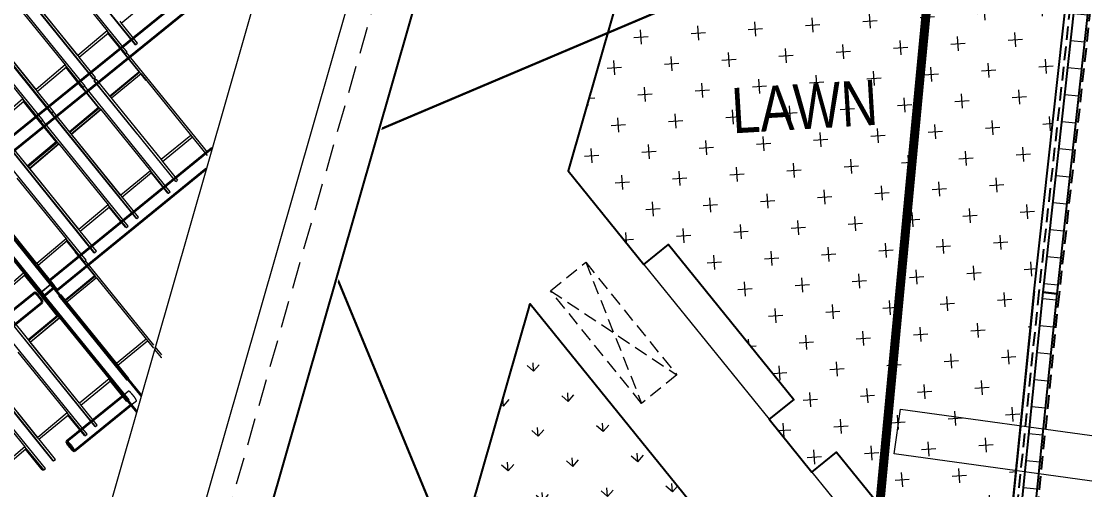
# Model space of a CAD drawing. Header units: millimetres. Extents: x 834681283 to 835686922, y 817551134 to 819407044.
# Drawn here: x 835616546 to 835640055, y 818163208 to 818173558 of the extents above; entities that cross this region are included whole.
import ezdxf
from ezdxf.xclip import XClip

# ---------------------------------------------------------------- set-up
doc = ezdxf.new("R2010")
doc.units = ezdxf.units.MM
doc.header["$LTSCALE"] = 1200
doc.header["$MEASUREMENT"] = 0
doc.header["$XCLIPFRAME"] = 0
for name, pattern in [('12027_SITE$0$HIDDENX2', [0.75, 0.5, -0.25]), ('P01-MAGP-EVA-GREENERY$0$DOT', [0.25, 0, -0.25]), ('P01-MAGP-EVA-GREENERY$0$HIDDEN', [0.375, 0.25, -0.125]), ('P01-MAGP-EVA-GREENERY$0$HIDDEN2', [0.1875, 0.125, -0.0625]), ('P01-MAGP-P-RF$0$P01-MBDR-P-B1$0$FDA(cad v 2007)$0$HIDDENX2', [0.75, 0.5, -0.25]), ('P01-MAGP-P-RF$0$P01_MS_01_N1-FloorPlan-PART2OFUPPERROOFSETTINGOUT$0$BH DASHED2', [3, 2, -1]), ('P01-MAGP-P-RF$0$PHANTOM', [2.5, 1.25, -0.25, 0.25, -0.25, 0.25, -0.25]), ('SITE BOUNDARY$0$CENTER', [2, 1.25, -0.25, 0.25, -0.25])]:
    doc.linetypes.add(name, pattern=pattern)
doc.layers.get('Defpoints').update_dxf_attribs({"color": 15})
for name, color, linetype, lineweight in [('12027_SITE$0$00_Base_Plan', 8, 'Continuous', 18), ('P01-MAGP-EVA-GREENERY$0$A-WALL', 7, 'Continuous', 5), ('P01-MAGP-EVA-GREENERY$0$AC-DUCT', 8, 'P01-MAGP-EVA-GREENERY$0$HIDDEN2', 13), ('P01-MAGP-EVA-GREENERY$0$AR-FURN_AR_', 9, 'Continuous', 13), ('P01-MAGP-EVA-GREENERY$0$AR-HATCH_AR_', 8, 'Continuous', 13), ('P01-MAGP-EVA-GREENERY$0$DR-FLD', 8, 'Continuous', 25), ('P01-MAGP-P-RF$0$AR-PLANT_AR_BS_MI_', 4, 'Continuous', 25), ('P01-MAGP-P-RF$0$AR-ROOF_AR_BS_MI_', 3, 'Continuous', 18), ('P01-MAGP-P-RF$0$MMH053__', 253, 'P01-MAGP-P-RF$0$PHANTOM', 40), ('P01-MAGP-P-RF$0$P01_MS_01_N1-FloorPlan-PART2OFUPPERROOFSETTINGOUT$0$S-BEAM', 253, 'Continuous', 35), ('P01-MAGP-P-RF$0$P01_MS_01_N1-FloorPlan-PART2OFUPPERROOFSETTINGOUT$0$S-BEAM-HIDN', 253, 'P01-MAGP-P-RF$0$P01_MS_01_N1-FloorPlan-PART2OFUPPERROOFSETTINGOUT$0$BH DASHED2', 18), ('P01-MAGP-P-RF$0$ROOF MESH HALF TONE$0$A-GLAZ', 253, 'Continuous', 9)]:
    doc.layers.add(name, color=color, linetype=linetype, lineweight=lineweight)
for name, color, linetype in [('P01-MAAN-P-EVA$0$AW-TXT-FS', 4, 'Continuous'), ('P01-MAGP-EVA-GREENERY$0$AR-LANDS_AR_MI_', 9, 'Continuous'), ('P01-MAGP-EVA-GREENERY$0$SURFACE CHANNEL', 8, 'Continuous'), ('SITE BOUNDARY$0$XIQU-RLP0830A', 6, 'Continuous')]:
    doc.layers.add(name, color=color, linetype=linetype)
doc.styles.add('P01-MAAN-P-EVA$0$ARIAL', font='arial.ttf', dxfattribs={"width": 0.8})

# ---------------------------------------------------------------- blocks, each defined once
blk = doc.blocks.new('P01-MAAN-P-EVA')
at = {"layer": 'P01-MAAN-P-EVA$0$AW-TXT-FS', "style": 'P01-MAAN-P-EVA$0$ARIAL', "width": 0.8}
blk.add_text('LAWN', height=999.9999999999999, rotation=3.41720713325583, dxfattribs=at).set_placement((835632280.1279808, 818171080.6692182))
blk = doc.blocks.new('12027_SITE')
at = {"layer": '12027_SITE$0$00_Base_Plan', "linetype": '12027_SITE$0$HIDDENX2'}
blk.add_lwpolyline([(835353.4131998521, 818140.0070079088), (835329.864131505, 818143.256221638), (835330.0008129226, 818144.2468366944), (835353.5498812697, 818140.9976229653)], close=True, dxfattribs=at)
at = {"layer": '12027_SITE$0$00_Base_Plan', "linetype": 'Continuous', "extrusion": (0, 0, -1)}
blk.add_arc((-835562.5124095755, 818120.9432826231), 228.0888608780303, 354.6985188886439, 7.498671088506134, dxfattribs=at)
at = {"layer": 'Defpoints'}
blk.add_lwpolyline([(835304.582671299, 818174.6602844), (835238.7346727839, 818170.0569365557, 0.4142135623665788), (835224.8822184259, 818154.1220908312), (835228.0692674862, 818108.5333565245, 0.4142135623822082), (835244.0041132107, 818094.6809021666), (835289.0681377341, 818097.831269449, 0.3152987003272162), (835307.727612541, 818112.9408523319), (835319.9754285933, 818155.6511053132, 0.5205671529366895), (835304.582671299, 818174.6602844)], format="xyb", close=True, dxfattribs=at)
blk = doc.blocks.new('SITE BOUNDARY')
at = {"layer": 'SITE BOUNDARY$0$XIQU-RLP0830A', "color": 212, "linetype": 'SITE BOUNDARY$0$CENTER', "ltscale": 0.8, "true_color": 0xb300b3, "const_width": 0.2}
blk.add_lwpolyline([(835286.8595096358, 818095.5898073158), (835320.0389396354, 818097.1393873137), (835327.5924196368, 818097.4920173134), (835329.543847488, 818097.582709993), (835329.3764846266, 818099.8408723108, -0.05534238246259673), (835330.4255170673, 818151.4921325732, 0.06463781945915717), (835330.9138293717, 818205.0722543845), (835330.9138114426, 818205.0724030975), (835330.9140182555, 818205.0706876367), (835309.220507328, 818203.6202764428)], format="xyb", dxfattribs=at)
blk = doc.blocks.new('P01-MAGP-P-RF$0$P01_MS_01_N1-FloorPlan-PART2OFUPPERROOFSETTINGOUT$0$Circular Hollow Sections - CHS273x10_PSB97-8454491-PART 2 OF  UPPER ROOF SETTING OUT')
at = {"layer": 'P01-MAGP-P-RF$0$P01_MS_01_N1-FloorPlan-PART2OFUPPERROOFSETTINGOUT$0$S-BEAM'}
for p, q in [((91452.62075251064, 60017.88073272109), (84638.43313236408, 55246.53489403892)), ((84597.91852078923, 54884.89478618908), (91609.20712624703, 59794.25222926033)), ((84495.79542812488, 55146.65889201211), (84441.33214705288, 55108.52328964983))]:
    blk.add_line(p, q, dxfattribs=at)
for centre, major_axis, ratio, start_param, end_param in [((91530.9139393787, 59906.06648099063), (-78.29318686819225, 111.814251730371), 0.1397268224657174, 3.14159265359016, 6.283185307179547), ((84519.62533392094, 54996.70903791938), (-78.29318686819157, 111.8142517303714), 0.1397268224657479, 1.13242748511766e-14, 3.141592653590423), ((84519.62533392094, 54996.70903791938), (-78.293186868207, 111.8142517303708), 0.1397268224657088, 3.141592653589742, 6.283185307178909), ((84519.62533392094, 54996.70903791938), (-72.55742226246944, 103.6227314570871), 0.1397268224656563, 0, 3.141592653589893), ((84519.62533392094, 54996.70903791938), (-72.5574222624564, 103.6227314570861), 0.1397268224657267, 3.141592653590465, 6.28318530717959)]:
    blk.add_ellipse(centre, major_axis=major_axis, ratio=ratio, start_param=start_param, end_param=end_param, dxfattribs=at)
at = {"layer": 'P01-MAGP-P-RF$0$P01_MS_01_N1-FloorPlan-PART2OFUPPERROOFSETTINGOUT$0$S-BEAM-HIDN'}
blk.add_line((84638.39289339536, 55246.50671840791), (84495.8356670936, 55146.68706764311), dxfattribs=at)
blk = doc.blocks.new('P01-MAGP-P-RF$0$P01_MS_01_N1-FloorPlan-PART2OFUPPERROOFSETTINGOUT$0$Circular Hollow Sections - CHS273x10_PSB97-8463234-PART 2 OF  UPPER ROOF SETTING OUT')
at = {"layer": 'P01-MAGP-P-RF$0$P01_MS_01_N1-FloorPlan-PART2OFUPPERROOFSETTINGOUT$0$S-BEAM'}
for p, q in [((87489.49774883028, 49918.22425889458), (84028.6048722366, 47494.88101988322)), ((84185.19123753438, 47271.25251051372), (87646.08411412805, 49694.59574952505))]:
    blk.add_line(p, q, dxfattribs=at)
for centre, major_axis, ratio, start_param, end_param in [((87567.7909314791, 49806.41000420975), (-78.29318264890807, 111.814254684759), 0.2138263399153426, 3.141592653589501, 6.28318530717956), ((84106.89805488543, 47383.0667651984), (-78.2931826488932, 111.8142546847519), 0.213826339915365, 0, 0.7262391254613265), ((84106.89805488543, 47383.0667651984), (-78.29318264890824, 111.8142546847516), 0.2138263399153519, 3.141592653589759, 6.283185307179144), ((84106.89805488543, 47383.0667651984), (-72.5574183522684, 103.6227341950369), 0.2138263399154172, 3.141592653589991, 6.283185307179636), ((84106.89805488543, 47383.0667651984), (-72.55741835226532, 103.6227341950367), 0.2138263399154358, 1.387778780781446e-13, 0.7054159759130172), ((84106.89805488543, 47383.0667651984), (-72.55741835226962, 103.6227341950288), 0.2138263399153943, 2.43617667767671, 3.141592653589781), ((84106.89805488543, 47383.0667651984), (-78.29318264889748, 111.8142546847562), 0.2138263399154197, 2.415353528128363, 3.141592653590151)]:
    blk.add_ellipse(centre, major_axis=major_axis, ratio=ratio, start_param=start_param, end_param=end_param, dxfattribs=at)
at = {"layer": 'P01-MAGP-P-RF$0$P01_MS_01_N1-FloorPlan-PART2OFUPPERROOFSETTINGOUT$0$S-BEAM-HIDN'}
for major_axis, ratio, start_param, end_param in [((-78.29318264889206, 111.8142546847484), 0.2138263399153545, 0.726603802242167, 2.414988851347813), ((-72.55741835227552, 103.6227341950326), 0.2138263399153915, 0.7058097622700885, 2.43578289131966)]:
    blk.add_ellipse((84106.89805488543, 47383.0667651984), major_axis=major_axis, ratio=ratio, start_param=start_param, end_param=end_param, dxfattribs=at)
blk = doc.blocks.new('P01-MAGP-P-RF$0$ROOF MESH HALF TONE')
at = {"layer": 'P01-MAGP-P-RF$0$ROOF MESH HALF TONE$0$A-GLAZ', "lineweight": 5}
for p, q in [((88372.79833716596, 57689.96666158476), (90087.60116836244, 55236.49109840947)), ((90108.93694039113, 55231.08356768117), (88394.13410919464, 57684.55913085645)), ((89907.66140913604, 55081.90564283203), (88179.91415132117, 57544.08369780761)), ((87391.5318055883, 57001.91142558854), (89105.38292393705, 54549.01194790406)), ((89131.27184867387, 54543.02264406748), (87417.42073032516, 56995.92212175195)), ((88813.0581692608, 55085.04713917826), (87457.5576754963, 57025.06772647379)), ((88503.71914732005, 56998.93995550887), (89500.83354182009, 55577.97217834495)), ((88928.1648787834, 54392.1724158658), (87199.4932833825, 56854.8787033136)), ((88816.23672703505, 55083.15945575685), (87824.10167657738, 56503.12383948045)), ((86410.52958659382, 56314.01076381566), (88123.45711741154, 53861.64847118895)), ((88153.83450890513, 53855.21841942228), (86440.90697808743, 56307.58071204898)), ((87835.6440938998, 54397.07294342532), (86480.71324920436, 56336.89891555023)), ((87524.28996203768, 56309.29601615057), (88518.48733928955, 54892.93900627299)), ((89818.2190969739, 55729.59922084781), (90507.28984601397, 56221.98999843845)), ((87948.28294591157, 53702.47389484157), (86218.76960367609, 56165.64061997749)), ((87839.16570559778, 54395.20659793098), (86850.604045327, 55810.50951995663)), ((89789.71868704789, 55770.30195665844), (89818.2190969739, 55729.59922084781)), ((90149.34999493677, 55260.0792713852), (89820.20000823434, 55731.01472489762)), ((86544.52606422531, 55619.71684526515), (87535.40961878523, 54208.50402575509)), ((89500.83354182009, 55577.97217834495), (88816.23672703505, 55083.15945575685)), ((88840.59671683334, 55041.63846161952), (89525.32491416323, 55536.54614485211)), ((89525.32491416323, 55536.54614485211), (89497.83538449445, 55575.80517090786)), ((89867.52447663569, 55052.76002001446), (89499.68805999252, 55576.9563391133)), ((89840.34277520287, 55060.58779162497), (89512.73903604237, 55527.44932686427)), ((90108.93694039113, 55231.08356768117), (90149.34999493677, 55260.0792713852)), ((88812.17801034765, 55082.22448662008), (88840.59671683334, 55041.63846161952)), ((88813.0857783586, 55085.00665922978), (88814.07137636504, 55083.59605079982)), ((88816.23672703505, 55083.15945575685), (88814.07137636504, 55083.59605079982)), ((89171.40879384505, 54572.16824878931), (88842.45137447499, 55042.97897062764)), ((89791.91688098783, 55113.86303177689), (89799.29626931832, 55119.0823460601)), ((89803.99872800233, 55111.19552861972), (89791.91688098783, 55113.86303177689)), ((89791.91688098783, 55113.86303177689), (90139.10730646728, 54618.89592032266)), ((89803.99872800233, 55111.19552861972), (90150.45953990953, 54617.26858041843)), ((89842.89012275355, 55056.95761758804), (89867.52447663569, 55052.76002001446)), ((89867.52447663569, 55052.76002001446), (89907.66140913604, 55081.90564283203)), ((91526.73023128002, 52742.12189493925), (89892.98469309088, 55071.24807626165)), ((89907.66140913604, 55081.90564283203), (89907.64604231754, 55081.90826127781)), ((90087.60116836244, 55236.49109840947), (90108.93694039113, 55231.08356768117)), ((88518.48733928955, 54892.93900627299), (87839.16570559778, 54395.20659793098)), ((87863.13778590171, 54353.90757743217), (88542.58049725521, 54851.72869820907)), ((88542.58049725521, 54851.72869820907), (88515.33956648143, 54890.63266349957)), ((88880.17990094106, 54374.50579063249), (88517.02372764953, 54891.8666321422)), ((88855.66724628436, 54372.57657643079), (88527.22744103333, 54840.47966200922)), ((89105.38292393705, 54549.01194790406), (89131.27184867387, 54543.02264406748)), ((89131.27184867387, 54543.02264406748), (89171.40879384505, 54572.16824878931)), ((90134.8943122118, 54619.44937081978), (89453.95005585931, 54135.94221162038)), ((89460.13393614102, 54127.10015842658), (90150.62120140251, 54617.38336880013)), ((90179.2209455606, 54576.55067797366), (89488.705267303, 54086.24729283997)), ((90150.354441575, 54617.41841237014), (90134.8943122118, 54619.44937081978)), ((90179.2209455606, 54576.55067797366), (90150.62120140251, 54617.38336880013)), ((90172.27134124466, 54571.61608397567), (90275.80134107076, 54424.02000642825)), ((90172.27179808413, 54571.61640835635), (90275.88420608433, 54423.90284676304)), ((90179.08731751151, 54576.45579484857), (91512.13485341088, 52676.01546051596)), ((87834.81187838792, 54394.3610454832), (87863.13778590171, 54353.90757743217)), ((87835.67155017718, 54397.03257311487), (87836.61331481444, 54395.68426850573)), ((87839.16570559778, 54395.20659793098), (87836.61331481444, 54395.68426850573)), ((88193.64078002208, 53884.53662292351), (87864.89498409463, 54355.19505959839)), ((88871.26950028005, 54370.68745193902), (88853.84671326014, 54375.15837797919)), ((89187.22033086492, 53900.05943399579), (88856.08311744244, 54371.97122335983)), ((88878.99042909972, 54376.20034024517), (88871.26950028005, 54370.68745193902)), ((89205.62884777517, 53894.18372003828), (88871.26950028005, 54370.68745193902)), ((88911.82047792061, 54399.64161220378), (88880.24651809821, 54377.09721140056)), ((90640.56755274523, 51935.96162587288), (88911.82047792061, 54399.64161220378)), ((88920.84471629668, 54386.78094808308), (88928.1648787834, 54392.1724158658)), ((89127.87235538052, 54500.48832848441), (89168.62129483034, 54529.30930831374)), ((89141.80847326787, 54495.17340579016), (89127.87235538052, 54500.48832848441)), ((89127.87235538049, 54500.48832848441), (89992.47311618313, 53264.23446033626)), ((89182.55741271774, 54523.9943856195), (89141.80847326787, 54495.17340579016)), ((90778.73456544393, 52154.60616936222), (89141.80847326788, 54495.17340579016)), ((89168.62129483034, 54529.30930831374), (89182.55741271774, 54523.9943856195)), ((89182.55741271774, 54523.99438561948), (90487.74013426065, 52657.77212293064)), ((87535.40961878523, 54208.50402575509), (86862.33963281353, 53707.47686743684)), ((86885.91559011486, 53666.39954692024), (87559.09715864171, 54167.50976627479)), ((87559.09715864171, 54167.50976627479), (87532.11159306424, 54206.04900549048)), ((87900.32760481138, 53685.11752290243), (87533.71653018819, 54207.24370604652)), ((87868.83054666899, 53687.1257194932), (87540.99188724255, 54154.03236738793)), ((88123.45711741154, 53861.64847118895), (88153.83450890513, 53855.21841942228)), ((88127.83745687963, 53854.68052047839), (88134.36313697825, 53859.33996914401)), ((88127.83745687963, 53854.68052047839), (89840.82811632116, 51403.09013066186)), ((88147.14763561013, 53847.51413134309), (88127.83745687963, 53854.68052047839)), ((88187.69864106053, 53876.46825189148), (88147.14763561013, 53847.51413134309)), ((89860.13829505163, 51395.92374152657), (88147.14763561013, 53847.51413134309)), ((88153.83450890513, 53855.21841942228), (88193.64078002208, 53884.53662292351)), ((88184.36556629323, 53877.70522184049), (88187.69864106053, 53876.46825189148)), ((89541.41537925966, 51939.06192243443), (88187.69864106053, 53876.46825189148)), ((89187.44576828921, 53900.14104652372), (88510.71088514182, 53414.18101814732)), ((88522.12614978105, 53403.36375673481), (89208.57315827395, 53896.29801508817)), ((89234.17155263985, 53853.50538610532), (88548.02085197356, 53360.78390496119)), ((88549.5945663211, 53360.28465001189), (89235.74593270269, 53853.00660920294)), ((89234.39027401838, 53859.42745119317), (89208.57315827395, 53896.29801508817)), ((89234.17155263985, 53853.50538610532), (89235.74593270269, 53853.00660920294)), ((89234.21354807219, 53853.52990368939), (89237.07899628032, 53855.58756811192)), ((89235.74593270269, 53853.00660920294), (90236.09690842527, 52427.38182343471)), ((88203.47932252083, 53210.42266371945), (87869.01033774482, 53686.82106992009)), ((87892.32914212935, 53680.89433193349), (87869.01033774482, 53686.82106992009)), ((87899.59653966442, 53686.15870327379), (87892.32914212935, 53680.89433193349)), ((88227.727460444, 53203.17223643191), (87892.32914212935, 53680.89433193349)), ((87932.57120382301, 53710.04495362893), (87900.22369050434, 53686.61299999994)), ((89663.13331449442, 51245.13170641947), (87932.57120382301, 53710.04495362893)), ((87941.46845939547, 53697.37221395138), (87948.28294591157, 53702.47389484157)), ((88517.7076066754, 53404.16748119234), (88522.12614978105, 53403.36375673481)), ((88522.12614978105, 53403.36375673481), (88550.63198778742, 53362.65330975855)), ((87147.02229309815, 53166.22093147798), (88858.18914559887, 50715.89772370402)), ((88883.26509799642, 50707.46153470098), (87172.09824549573, 53157.78474247495)), ((88564.58634201858, 51250.57256195872), (87212.34033812438, 53186.9353199909)), ((88203.70434142786, 53210.48875846872), (87536.00033638984, 52723.46701237442)), ((87549.86814284307, 52708.74322900746), (88230.4620482678, 53205.16683842136)), ((88256.16181725617, 53162.67030527633), (87575.82752383065, 52666.43605624999)), ((87577.90093515911, 52665.81989833881), (88258.23600502606, 53162.05471369972)), ((88258.8500845597, 53164.62468398252), (88230.4620482678, 53205.16683842136)), ((88256.16181725617, 53162.67030527633), (88258.23600502606, 53162.05471369972)), ((88256.20376839745, 53162.69446713741), (88258.8500845597, 53164.62468398252)), ((88258.23600502608, 53162.05471369972), (89255.10241501401, 51742.17547069227)), ((88550.63198778742, 53362.65330975855), (88546.14427503227, 53363.46961604174)), ((88549.5945663211, 53360.28465001189), (88548.02018625823, 53360.78342691426)), ((89544.51495415128, 51936.37889314558), (88549.5945663211, 53360.28465001189)), ((91181.8888283539, 53146.82602755839), (90487.60628370378, 52657.6778201711)), ((88684.91171659727, 50554.58811928847), (86952.96363326775, 53020.37661101777)), ((90516.20602786163, 52616.84512934445), (91210.51667855057, 53106.01313849488)), ((87545.70424520377, 52709.57139901674), (87549.86814284307, 52708.74322900746)), ((87549.86814284307, 52708.74322900746), (87578.25617913497, 52668.20107456863)), ((87578.25617913497, 52668.20107456863), (87574.00437877566, 52669.04672781183)), ((87577.90093515911, 52665.81989833881), (87575.82674738922, 52666.43548991541)), ((88568.07899848097, 51247.92410118697), (87577.90093515911, 52665.81989833881)), ((86166.50079220277, 52477.88200031689), (87876.12081915258, 50028.68549258998)), ((87906.74034091596, 50019.25411537831), (86196.9693851042, 52468.6668433388)), ((87587.91610950387, 50562.48541680869), (86236.82625960877, 52498.05267141797)), ((87280.26348278954, 52471.19361526882), (88272.79037853918, 51058.12504766692)), ((90236.09690842527, 52427.38182343471), (89544.51495415128, 51936.37889314558)), ((90260.40615680502, 52385.30286656102), (90232.65376091439, 52424.93728955582)), ((90600.01657510466, 51907.00746560811), (90236.05862796365, 52425.69289003799)), ((90487.60628370378, 52657.6778201711), (90516.20602786163, 52616.84512934445)), ((90516.31139198996, 52616.91936234212), (90819.48350489378, 52183.42714919156)), ((87705.92828908912, 49864.32747949949), (85972.979728988, 52330.67270602055)), ((89568.52760948113, 51894.08936389401), (90260.40615680502, 52385.30286656102)), ((90582.59378808475, 51911.47839164828), (90253.53669521108, 52380.42575004388)), ((87591.77861298739, 50559.90153447289), (86606.88866069294, 51970.85191738258)), ((90778.73456544393, 52154.60616936222), (90819.48350489378, 52183.42714919156)), ((86301.7677734302, 51780.53080005162), (87289.31481630975, 50375.04653395847)), ((89255.10241501401, 51742.17547069227), (88568.07899848097, 51247.92410118697)), ((89278.9748023908, 51700.48612229556), (89251.565279315, 51739.63082065372)), ((89622.89125280073, 51215.98108472402), (89254.45925086104, 51740.75446134948)), ((89540.0217714747, 51934.79981087023), (89542.94602298859, 51936.87594379035)), ((89541.44281834082, 51939.02122148932), (89542.9405740884, 51936.87767004795)), ((89542.70947342066, 51930.96138494728), (89568.52760948113, 51894.08936389401)), ((89544.51495415128, 51936.37889314558), (89542.9405740884, 51936.87767004795)), ((89900.68930050204, 51424.87786207495), (89571.40933547454, 51896.13530494024)), ((90582.59378808475, 51911.47839164828), (90600.01657510466, 51907.00746560811)), ((90600.01657510466, 51907.00746560811), (90640.56755274523, 51935.96162587288)), ((88591.69154693683, 51206.0478221276), (89278.9748023908, 51700.48612229556)), ((89599.57244841622, 51221.90782271061), (89268.74160939915, 51693.1242631088)), ((88564.61351461153, 51250.53197371312), (88566.00481071112, 51248.53969276357)), ((89840.82811632116, 51403.09013066186), (89860.13829505163, 51395.92374152657)), ((89860.13829505163, 51395.92374152656), (89900.68930050204, 51424.87786207495)), ((88272.79037853918, 51058.12504766692), (87591.77861298739, 50559.90153447289)), ((87615.00042902614, 50518.44939569213), (88296.23587938682, 51016.83655515037)), ((88296.23587938682, 51016.83655515037), (88269.17649180045, 51055.48115304083)), ((88645.05487352314, 50525.20224632235), (88271.5557657133, 51056.95594643225)), ((88563.30351064482, 51246.58997656634), (88566.01108360446, 51248.53783105156)), ((88563.30351064482, 51246.58997656634), (88591.69154693683, 51206.0478221276)), ((88568.07899848097, 51247.92410118697), (88566.00481071112, 51248.53969276357)), ((88923.50719062508, 50736.61211221693), (88594.3462082047, 51207.95761142391)), ((89599.57244841622, 51221.90782271061), (89622.89125280073, 51215.98108472402)), ((89622.89125280073, 51215.98108472402), (89663.13331449442, 51245.13170641947)), ((88612.04092493327, 50538.03541260623), (88282.6939458893, 51006.92936995353)), ((87586.75019657095, 50558.79468695417), (87589.23004956347, 50560.6089303089)), ((87586.75019657095, 50558.79468695417), (87615.00042902614, 50518.44939569213)), ((87587.94306340051, 50562.44499552881), (87589.22341139619, 50560.61077284176)), ((87591.77861298739, 50559.90153447289), (87589.22341139619, 50560.61077284176)), ((88443.59896339652, 50757.75878271292), (88453.01696820992, 50764.4391057492)), ((88457.57226656357, 50755.80246167397), (88443.59896339652, 50757.75878271291)), ((88443.59896339652, 50757.75878271292), (88837.75534589379, 50196.0299150537)), ((88457.57226656357, 50755.80246167397), (88852.55372063274, 50192.89774975491)), ((88645.05487352314, 50525.20224632235), (88684.91171659727, 50554.58811928847)), ((88858.18914559887, 50715.89772370402), (88883.26509799642, 50707.46153470098)), ((88883.26509799642, 50707.46153470098), (88923.50719062508, 50736.61211221693)), ((87289.31481630975, 50375.04653395847), (86615.69119317601, 49872.26720989978)), ((86638.52523748197, 49831.23418936547), (87312.33881036342, 50334.15528815192)), ((87312.33881036342, 50334.15528815192), (87285.63133871176, 50372.29725926962)), ((87655.5979558833, 49850.23272537886), (87287.6938025612, 50373.83664141791)), ((87624.33356430668, 49853.67442335479), (87295.5394793682, 50321.61660038571)), ((87946.59721542055, 50048.63994345746), (87617.41939695687, 50520.21909595535)), ((88616.05615521592, 50532.31889678348), (88645.05487352314, 50525.20224632235)), ((90043.5074215749, 48582.43214180488), (88668.28041021164, 50542.32609803903)), ((88835.5442802474, 50194.40967290308), (88156.98392484791, 49711.41668572115)), ((88163.34369881745, 49702.32442848224), (88852.66130541185, 50192.97432760598)), ((88881.26134904275, 50152.15186275812), (88191.91310129971, 49661.48015354807)), ((88852.48990182612, 50192.98870062514), (88835.5442802474, 50194.40967290308)), ((88881.26134904275, 50152.15186275812), (88852.66130541185, 50192.97432760598)), ((88881.18340378322, 50152.0963820448), (90033.37496770851, 48510.05963909091)), ((87958.59819528085, 49377.51066662819), (87624.13305052943, 49853.87454580298)), ((87641.56108572497, 49849.26938986601), (87624.13305052943, 49853.87454580297)), ((87651.35707859925, 49856.26837334131), (87641.56108572497, 49849.26938986601)), ((87977.30546450539, 49371.08355437088), (87641.56108572497, 49849.26938986601)), ((87682.10519983016, 49878.23711047228), (87657.72976850401, 49860.82149540958)), ((89413.53107633031, 47412.24398689524), (87682.10519983016, 49878.23711047228)), ((87696.73134619097, 49857.40573857257), (87705.92828908912, 49864.32747949949)), ((87876.12081915258, 50028.68549258998), (87906.74034091596, 50019.25411537831)), ((87906.74034091596, 50019.25411537831), (87946.59721542055, 50048.63994345746)), ((88030.66223933415, 49805.01653527314), (88017.66224828866, 49808.55765269857)), ((88071.33442477307, 49833.86557947048), (88030.66223933415, 49805.01653527314)), ((89393.18397933681, 47857.08596210052), (88030.66223933415, 49805.01653527314)), ((88043.03153804211, 49829.08010968794), (88055.75945675082, 49838.10810475154)), ((88055.75945675082, 49838.10810475154), (88071.33442477307, 49833.86557947048)), ((88071.33442477307, 49833.86557947048), (89190.99731407744, 48233.13840595878)), ((87958.94807687355, 49377.65445582043), (87283.37173791324, 48891.26206744904)), ((87295.8317394322, 48880.44524507064), (87981.16952094295, 49373.86554588104)), ((88006.09854772115, 49338.26337539486), (87981.16952094295, 49373.86554588104)), ((88437.99720307771, 46720.10643097288), (86703.25159883448, 49188.50590895666)), ((86901.02428175187, 49331.41049242517), (88611.52932741464, 46881.88765897938)), ((88631.39923048232, 46873.79518079253), (86920.89418481957, 49323.3180142383)), ((88314.54546431784, 47414.57329971802), (86961.43835905043, 49352.28564897682)), ((87322.60003250476, 48836.82806170999), (88007.44215371713, 49329.89150366897)), ((87324.32382066976, 48839.75452967485), (88007.21439845763, 49331.41292558277)), ((88005.84348326275, 49330.43575161607), (88007.44215371713, 49329.89150366897)), ((88007.44215371713, 49329.89150366897), (89008.11958916519, 47904.67099135822)), ((87290.26197407032, 48881.39492859587), (87295.8317394322, 48880.44524507064)), ((87295.8317394322, 48880.44524507064), (87324.32382066976, 48839.75452967485)), ((87324.32382066976, 48839.75452967485), (87318.66585278531, 48840.71925234036)), ((87322.60003250476, 48836.82806170999), (87321.00136205039, 48837.37230965709)), ((87324.31924028424, 48839.76107111218), (87321.00247018466, 48837.37310747673)), ((88316.13847302261, 47414.03477494036), (87322.60003250476, 48836.82806170999)), ((89883.96871463119, 48722.98478527429), (89190.92254417388, 48233.08555274274)), ((89219.52258779982, 48192.26308789138), (89912.59846607718, 48682.18332023342)), ((87461.35493639321, 46028.33506454903), (85723.93761276595, 48498.58885797358)), ((85921.26169959214, 48642.44838312546), (87628.45402982068, 46195.37296242038)), ((87655.52842748482, 46185.40091642371), (85948.33609725624, 48632.47633712879)), ((87338.72617828823, 46726.28091953012), (85988.48321641228, 48661.70805652078)), ((87031.33369308358, 48637.75962788903), (88027.38454114084, 47220.46167516567)), ((90049.96027663657, 48486.42321654993), (90184.8604149611, 48294.17134568583)), ((90205.68600037337, 48351.30461610084), (90070.7716439627, 48543.57674975853)), ((89190.92254417388, 48233.08555274274), (89219.52258779982, 48192.26308789138)), ((90184.8604149611, 48294.17134568583), (90197.41994647012, 48303.07999771214)), ((87340.94177301059, 46725.57350165722), (86354.2701135325, 48139.86052923068)), ((89219.5666461065, 48192.29423174808), (89433.85616477576, 47885.93500629787)), ((86054.71409506355, 47945.53452826669), (87044.54555799476, 46538.19566217782)), ((89008.11958916519, 47904.67099135823), (88316.13847302261, 47414.03477494036)), ((88339.19416750834, 47371.15750928868), (89031.67310494924, 47862.14669655004)), ((89031.67310494924, 47862.14669655004), (89003.96150246957, 47901.72277806701)), ((89372.98696222517, 47383.27626628897), (89008.51267012446, 47902.38084375881)), ((89355.5589270296, 47387.88142222593), (89025.59372786156, 47857.83622838425)), ((89389.94595505227, 47857.9679799556), (89393.18397933681, 47857.08596210052)), ((89393.18397933681, 47857.08596210052), (89433.85616477576, 47885.93500629787)), ((88314.26292275827, 47406.76284735141), (88339.19416750834, 47371.15750928868)), ((88316.13847302261, 47414.03477494036), (88314.53980256824, 47414.57902288745)), ((88671.94340471318, 46902.76281553106), (88342.98557594506, 47373.84573624588)), ((89355.5589270296, 47387.88142222593), (89372.98696222517, 47383.27626628897)), ((89372.98696222517, 47383.27626628897), (89413.53107633031, 47412.24398689524)), ((88027.38454114084, 47220.46167516567), (87340.94177301059, 46725.57350165722)), ((87363.46248454593, 46683.23636614649), (88050.35180116854, 47178.44647700796)), ((88050.35180116854, 47178.44647700796), (88023.09675544617, 47217.37041318532)), ((88397.85015718837, 46690.87460694658), (88027.035675875, 47218.51293608482)), ((88373.07007184564, 46697.57007728294), (88040.24154856332, 47171.15753075082)), ((88611.52932741464, 46881.88765897938), (88631.39923048232, 46873.79518079253)), ((88631.39923048232, 46873.79518079253), (88671.94340471318, 46902.76281553105)), ((87335.13500832405, 46723.69187987989), (87338.73072325064, 46726.28419620266)), ((87338.4657536843, 46718.93511956673), (87363.46248454593, 46683.23636614649)), ((87340.94177301059, 46725.57350165722), (87338.71920537911, 46726.28789837554)), ((87695.67554664082, 46214.63263581569), (87366.9845579659, 46685.77559091904)), ((88373.07007184564, 46697.57007728294), (88397.85015718837, 46690.87460694658)), ((88397.85015718837, 46690.87460694658), (88437.99720307771, 46720.10643097288)), ((87044.54555799476, 46538.19566217782), (86365.89928422478, 46037.7910124723)), ((86387.90261712924, 45996.03816600437), (87066.94041338102, 46496.73150759243)), ((87066.94041338102, 46496.73150759243), (87040.16717363929, 46534.96722937803)), ((87421.72379413666, 45998.77143176147), (87043.4620416974, 46536.58265084135)), ((87389.85254663495, 46007.25182650264), (87052.8773309761, 46486.36199390526)), ((87628.45402982068, 46195.37296242038), (87655.52842748482, 46185.40091642371)), ((87655.52842748482, 46185.40091642371), (87695.67554664082, 46214.6326358157)), ((87389.85254663495, 46007.25182650264), (87421.72379413666, 45998.77143176147)), ((87421.72379413666, 45998.77143176147), (87461.35493639321, 46028.33506454903))]:
    blk.add_line(p, q, dxfattribs=at)
blk = doc.blocks.new('P01-MAGP-P-RF')
at = {"layer": 'P01-MAGP-P-RF$0$AR-PLANT_AR_BS_MI_', "lineweight": 13}
blk.add_lwpolyline([(835319975.4285933, 818155651.1053132, 0.520567152926035), (835304582.671299, 818174660.2844), (835238734.6727839, 818170056.9365556, 0.4142135623714282), (835224882.2184259, 818154122.0908312), (835228069.2674862, 818108533.3565245, 0.4142135623739243), (835244004.1132107, 818094680.9021666), (835289068.137734, 818097831.269449, 0.3152987003235073), (835307727.6125411, 818112940.8523319)], format="xyb", close=True, dxfattribs=at)
at = {"layer": 'P01-MAGP-P-RF$0$AR-ROOF_AR_BS_MI_', "linetype": 'P01-MAGP-P-RF$0$P01-MBDR-P-B1$0$FDA(cad v 2007)$0$HIDDENX2'}
blk.add_lwpolyline([(835319139.1353179, 818155890.9251571, 0.5205671529267053), (835304643.3437868, 818173792.4025826), (835238795.3452717, 818169189.054738, 0.4142135623688354), (835225750.1002433, 818154182.763319), (835228937.1493038, 818108594.0290123, 0.4142135623741363), (835243943.4407228, 818095548.7839842), (835289007.4652462, 818098699.1512666, 0.3152987003220428), (835306891.3192657, 818113180.6721758)], format="xyb", close=True, dxfattribs=at)
at = {"layer": 'P01-MAGP-P-RF$0$AR-ROOF_AR_BS_MI_'}
for points in [[(835318600.8316005, 818156045.2919532, 0.5205671529280326), (835304682.3973423, 818173233.76601), (835238834.3988272, 818168630.418166, 0.4142135623724634), (835226308.7368157, 818154221.8168745), (835229495.7858759, 818108633.0825677, 0.4142135623783449), (835243904.3871673, 818096107.4205562), (835288968.4116907, 818099257.7878386, 0.3152987003244816), (835306353.0155482, 818113335.0389719)], [(835316678.3183239, 818156596.6019392, 0.5205671529317327), (835304821.8743259, 818171238.6353952), (835238973.875811, 818166635.2875508, 0.414213562367992), (835228303.8674309, 818154361.2938583), (835231490.9164909, 818108772.5595514, 0.4142135623777134), (835243764.9101837, 818098102.5511712), (835288828.9347069, 818101252.9184537, 0.3152987003244741), (835304430.5022715, 818113886.3489578)]]:
    blk.add_lwpolyline(points, format="xyb", close=True, dxfattribs=at)
at = {"layer": 'P01-MAGP-P-RF$0$P01_MS_01_N1-FloorPlan-PART2OFUPPERROOFSETTINGOUT$0$S-BEAM'}
for p, q in [((835316041.9529693, 818154877.7186191), (835309303.8284786, 818149421.4973949)), ((835309475.6290582, 818149209.3333998), (835316097.5858657, 818154571.4874129)), ((835311287.6794786, 818146924.2327662), (835307523.1557621, 818151573.2062509)), ((835307290.0085207, 818151384.4143977), (835311054.5321442, 818146735.4410279)), ((835314771.2355837, 818150005.3166622), (835311187.580577, 818147087.2640203)), ((835311359.9576089, 818146875.568109), (835314661.6115255, 818149563.9965197)), ((835311054.5321442, 818146735.4410279), (835311287.6794786, 818146924.2327662)), ((835311287.6794412, 818146924.2327281), (835311054.5321031, 818146735.4409945)), ((835313220.2273626, 818144537.6406392), (835311287.6794412, 818146924.2327281)), ((835311054.5321031, 818146735.4409945), (835313119.2735125, 818144185.5971025)), ((835312823.3737597, 818144551.0172824), (835311565.814914, 818143532.7043566)), ((835311737.6154937, 818143320.5403614), (835312995.1741328, 818144338.85312))]:
    blk.add_line(p, q, dxfattribs=at)
for centre, major_axis, ratio, start_param, end_param in [((835314857.4240996, 818149899.4687066), (-86.18851594506384, 105.8479556684368), 0.03333648201990298, 5.760160620822509, 6.283185307179629), ((835311273.7690929, 818146981.4160646), (-86.18851594506405, 105.8479556684367), 0.03333648201999013, 0, 3.14159265358977), ((835311273.7690929, 818146981.4160646), (-86.18851594506401, 105.8479556684367), 0.03333648201987228, 3.141592653589785, 6.283185307179578), ((835311273.7690929, 818146981.4160646), (-79.87433895274145, 98.09352668174537), 0.03333648202000579, 4.817035659243629e-12, 3.141592653589793), ((835311273.7690929, 818146981.4160646), (-79.87433895275498, 98.09352668172984), 0.03333648202000671, 3.141592653584977, 6.283185307179578), ((835311651.7152039, 818143426.6223589), (-85.9002898258839, 106.0819975671142), 0.1304505403736712, 6.794564910705958e-14, 3.14159265358962), ((835311651.7152039, 818143426.6223589), (-79.6072283001715, 98.31042265377849), 0.1304505403736631, 1.887379141862766e-14, 3.141592653589806), ((835311651.7152039, 818143426.6223589), (-85.900289825885, 106.081997567121), 0.130450540373635, 3.141592653589814, 6.283185307179848), ((835311651.7152039, 818143426.6223589), (-79.60722830017232, 98.31042265377779), 0.1304505403737574, 3.14159265358974, 6.283185307179533)]:
    blk.add_ellipse(centre, major_axis=major_axis, ratio=ratio, start_param=start_param, end_param=end_param, dxfattribs=at)
at = {"layer": 'P01-MAGP-P-RF$0$P01_MS_01_N1-FloorPlan-PART2OFUPPERROOFSETTINGOUT$0$S-BEAM-HIDN'}
for p, q in [((835310988.1809244, 818146817.381109), (835311221.3282626, 818147006.1728426)), ((835311214.441367, 818146998.7872499), (835310996.8371848, 818146822.5816319)), ((835311061.4189986, 818146742.8265872), (835311279.0231808, 818146919.0322052)), ((835311279.0231808, 818146919.0322052), (835311214.441367, 818146998.7872499)), ((835310996.8371848, 818146822.5816319), (835311061.4189986, 818146742.8265872)), ((835312939.6459036, 818144645.1690807), (835312823.4119846, 818144551.048235)), ((835312995.2123576, 818144338.8840727), (835313111.4464831, 818144433.0050857))]:
    blk.add_line(p, q, dxfattribs=at)
blk.add_ellipse((835313025.5461934, 818144539.0870832), major_axis=(-85.90028982588409, 106.0819975671064), ratio=0.1304505403736464, start_param=3.141592653590008, end_param=6.283185307179606, dxfattribs=at)
at = {"layer": 'P01-MAGP-P-RF$0$MMH053__', "rotation": 3.998948738169357}
blk.add_blockref('P01-MAGP-P-RF$0$ROOF MESH HALF TONE', (835227060.6708761, 818090920.0691246), dxfattribs=at)
at = {"layer": 'P01-MAGP-P-RF$0$P01_MS_01_N1-FloorPlan-PART2OFUPPERROOFSETTINGOUT$0$S-BEAM', "linetype": 'P01-MAGP-P-RF$0$P01_MS_01_N1-FloorPlan-PART2OFUPPERROOFSETTINGOUT$0$BH DASHED2', "lineweight": 18, "rotation": 3.998948738169357}
for name in ['P01-MAGP-P-RF$0$P01_MS_01_N1-FloorPlan-PART2OFUPPERROOFSETTINGOUT$0$Circular Hollow Sections - CHS273x10_PSB97-8454491-PART 2 OF  UPPER ROOF SETTING OUT', 'P01-MAGP-P-RF$0$P01_MS_01_N1-FloorPlan-PART2OFUPPERROOFSETTINGOUT$0$Circular Hollow Sections - CHS273x10_PSB97-8463234-PART 2 OF  UPPER ROOF SETTING OUT']:
    blk.add_blockref(name, (835227060.670876, 818090920.069125), dxfattribs=at)
blk = doc.blocks.new('P01-MAGP-EVA-GREENERY')
at = {"layer": 'P01-MAGP-EVA-GREENERY$0$AR-HATCH_AR_'}
h = blk.add_hatch(dxfattribs=at)
h.set_pattern_fill('CROSS', color=256, scale=100.0000000000001, style=0)
h.set_pattern_definition([(3.998948738173892, (835214888.6500797, 818166455.2138543), (589.170246304936, 677.7377227725948), [317.5000000000002, -952.5000000000014]), (93.99894873817387, (835215058.0845106, 818166307.9212928), (-677.7377227725948, 589.170246304936), [317.5, -952.5000000000006])])
edge = h.paths.add_edge_path()
edge.add_line((835333907.1802812, 818155479.7688212), (835323784.9881405, 818167980.724266))
edge.add_arc((835303836.5511309, 818160777.7321398), 21209.0366282991, -7.030235953955582, 19.85366410578331, ccw=False)
edge.add_arc((835303807.6138045, 818160768.3044916), 21236.60643316784, 341.83056204054003, 353.00456383887234, ccw=False)
edge.add_line((835323985.3315765, 818154146.1327701), (835322656.6242651, 818149510.5171216))
edge.add_line((835322656.6242651, 818149510.5171216), (835324331.4181284, 818147442.138738))
edge.add_line((835324331.4181287, 818147442.1387377), (835324875.4390703, 818147882.6398282))
edge.add_line((835324875.4390697, 818147882.6398289), (835327644.3030785, 818144463.079608))
edge.add_line((835327644.3030791, 818144463.0796076), (835327100.2821403, 818144022.5785195))
edge.add_line((835327100.2821399, 818144022.5785191), (835328044.2130526, 818142856.8193548))
edge.add_line((835328044.2130529, 818142856.8193551), (835328588.2339888, 818143297.3204399))
edge.add_line((835328588.2339888, 818143297.3204399), (835331357.0979973, 818139877.7602191))
edge.add_line((835331357.0979971, 818139877.7602187), (835330813.0770644, 818139437.2591363))
edge.add_line((835330813.0770648, 818139437.2591367), (835332070.2188885, 818137884.683008))
edge.add_line((835332070.2188882, 818137884.683008), (835332084.2896975, 818138223.7977283))
edge.add_line((835332084.2896975, 818138223.7977283), (835332959.5742233, 818146850.1561229))
edge.add_line((835332959.5742233, 818146850.1561229), (835333907.1802812, 818155479.7688212))
h = blk.add_hatch(dxfattribs=at)
h.set_pattern_fill('_USER', color=256, scale=600, angle=90.00000000000001, style=0, pattern_type=0)
h.set_pattern_definition([(173.7335346209377, (835335182.5948735, 818162513.9067641), (-65.49152242178398, -596.415006929636), [])])
h.paths.add_polyline_path([(835333456.8118638, 818146797.6301048), (835333158.4692794, 818146829.1457158), (835334883.3862497, 818162537.5355748), (835335182.5948737, 818162513.9067645)])
h = blk.add_hatch(dxfattribs=at)
h.set_pattern_fill('_USER', color=256, scale=600, angle=90, style=0, pattern_type=0)
h.set_pattern_definition([(174.2062389435578, (835332349.7254043, 818138858.5780684), (-60.56877835036645, -596.9350241769574), [])])
h.paths.add_polyline_path([(835332349.7254041, 818138858.5780683), (835333158.4692795, 818146829.1457158), (835333456.8118641, 818146797.6301047), (835332648.9856932, 818138836.1068932)])
h = blk.add_hatch(dxfattribs=at)
h.set_pattern_fill('GRASS', color=256, scale=40, style=0)
h.set_pattern_definition([(93.99896719781333, (0, 1.588186776101813e-22), (-766.7729180866883, 666.5697951775445), [190.5, -1246.3409792]), (48.99896719781343, (0, 1.588186776101813e-22), (-766.7729181779772, 666.5697952569036), [190.4999999999999, -825.5000000000007]), (138.9989671978134, (0, 1.588186776101813e-22), (-666.5697952569036, -766.7729181779772), [190.4999999999999, -825.5000000000002])])
h.paths.add_polyline_path([(835331714.1250938, 818112899.8352692), (835329773.8930752, 818115295.9014775), (835330317.5478289, 818115736.10606), (835327548.6838206, 818119155.6662806), (835327004.9386377, 818118715.3884754), (835326060.9768983, 818119881.1226797), (835326604.7529092, 818120321.425447), (835323835.8889015, 818123740.9856666), (835323292.0224597, 818123300.6096786), (835322348.0607196, 818124466.3438823), (835322891.9579908, 818124906.7448343), (835320123.0939823, 818128326.3050554), (835319579.1062827, 818127885.8308809), (835317272.330077, 818130734.556428), (835321815.3282982, 818146576.7732637), (835331913.4138286, 818134105.5895982), (835331560.2458615, 818125594.0355823)])
at = {"layer": 'P01-MAGP-EVA-GREENERY$0$A-WALL', "linetype": 'P01-MAGP-EVA-GREENERY$0$HIDDEN', "const_width": 50.00000000000006}
blk.add_lwpolyline([(835274088.9610943, 818171947.1061788), (835273240.7732723, 818184079.9562244), (835288739.3552431, 818185815.7830609), (835283325.3747799, 818196482.6521236), (835284864.6730961, 818198112.2882051), (835310687.5471095, 818199917.5233462), (835323478.3522729, 818175609.8955871), (835328743.4670234, 818162996.7864552), (835327742.3246652, 818154343.0262414), (835316534.7638806, 818149596.72662), (835319855.7407883, 818141557.6319972), (835318710.4108881, 818137563.7633592), (835313438.4613312, 818134959.6445372)], dxfattribs=at)
at = {"layer": 'P01-MAGP-EVA-GREENERY$0$AC-DUCT', "ltscale": 2}
for p, q in [((835323042.9547676, 818147491.1694022), (835324279.5768797, 818144374.959244)), ((835322265.7972585, 818146861.8632703), (835325056.7343886, 818145004.2653766))]:
    blk.add_line(p, q, dxfattribs=at)
blk.add_lwpolyline([(835323042.9547676, 818147491.1694022), (835325056.7343886, 818145004.2653766), (835324279.5768797, 818144374.959244), (835322265.7972585, 818146861.8632703)], close=True, dxfattribs=at)
at = {"layer": 'P01-MAGP-EVA-GREENERY$0$AR-FURN_AR_'}
for points in [[(835324875.4390694, 818147882.6398301), (835324331.4181266, 818147442.1387371), (835327100.2821323, 818144022.5785154), (835327644.303079, 818144463.079609)], [(835328588.2339885, 818143297.3204415), (835328044.2130442, 818142856.8193494), (835330813.0770515, 818139437.259127), (835331357.0979968, 818139877.7602202)]]:
    blk.add_lwpolyline(points, close=True, dxfattribs=at)
at = {"layer": 'P01-MAGP-EVA-GREENERY$0$AR-LANDS_AR_MI_'}
blk.add_line((835332959.574223, 818146850.1561239), (835332084.2896974, 818138223.7977293), dxfattribs=at)
blk.add_lwpolyline([(835333907.1802812, 818155479.7688212), (835323784.9881408, 818167980.724266, -0.1178441523568255), (835324886.1318783, 818158181.8921899, -0.04879445015033586), (835323985.3315765, 818154146.1327701), (835322656.6242651, 818149510.5171216), (835324331.4181287, 818147442.1387377), (835324875.4390697, 818147882.6398289), (835327644.3030791, 818144463.0796076), (835327100.2821399, 818144022.5785191), (835328044.2130529, 818142856.8193551), (835328588.2339888, 818143297.3204399), (835331357.0979971, 818139877.7602187), (835330813.0770648, 818139437.2591367), (835332070.2188882, 818137884.683008), (835332084.2896975, 818138223.7977283), (835332959.5742233, 818146850.1561229)], format="xyb", close=True, dxfattribs=at)
blk.add_lwpolyline([(835331714.1250938, 818112899.8352692), (835329773.8930752, 818115295.9014775), (835330317.5478289, 818115736.10606), (835327548.6838206, 818119155.6662806), (835327004.9386377, 818118715.3884754), (835326060.9768983, 818119881.1226797), (835326604.7529092, 818120321.425447), (835323835.8889015, 818123740.9856666), (835323292.0224597, 818123300.6096786), (835322348.0607196, 818124466.3438823), (835322891.9579908, 818124906.7448343), (835320123.0939823, 818128326.3050554), (835319579.1062827, 818127885.8308809), (835317272.330077, 818130734.556428), (835321815.3282982, 818146576.7732637), (835331913.4138286, 818134105.5895982), (835331560.2458615, 818125594.0355823), (835331714.1250939, 818112899.8352692)], dxfattribs=at)
at = {"layer": 'P01-MAGP-EVA-GREENERY$0$DR-FLD'}
for p, q in [((835314976.272262, 818143133.7426847), (835316630.1614302, 818148901.1402705)), ((835315000.3036785, 818143126.8513099), (835316654.1928458, 818148894.2488952)), ((835315528.9948295, 818142975.241064), (835317182.8839973, 818148742.6386498)), ((835306704.1067423, 818114922.1222961), (835314808.0523506, 818143181.9823077)), ((835307425.0492209, 818114715.3810514), (835315528.9948295, 818142975.2410631))]:
    blk.add_line(p, q, dxfattribs=at)
at = {"layer": 'P01-MAGP-EVA-GREENERY$0$DR-FLD', "ltscale": 0.15}
for points in [[(835333456.8118638, 818146797.6301048), (835333158.4692794, 818146829.1457158), (835334883.3862497, 818162537.5355748), (835335182.5948737, 818162513.9067645)], [(835332349.7254041, 818138858.5780683), (835333158.4692795, 818146829.1457158), (835333456.8118641, 818146797.6301049), (835333456.8118641, 818146797.6301047), (835332648.9856932, 818138836.1068932)]]:
    blk.add_lwpolyline(points, close=True, dxfattribs=at)
at = {"layer": 'P01-MAGP-EVA-GREENERY$0$DR-FLD', "linetype": 'P01-MAGP-EVA-GREENERY$0$DOT', "const_width": 750}
for points in [[(835316822.453548, 818148846.151515), (835318855.4631048, 818155935.6074718, 0.10306829773086), (835319270.6996261, 818161549.8340155, 0.10306829773086)], [(835307058.9252456, 818114808.7906255, 0.01200078474420069), (835307191.4863722, 818115261.3031822), (835315168.5235902, 818143078.6116854)]]:
    blk.add_lwpolyline(points, format="xyb", dxfattribs=at)
at = {"layer": 'P01-MAGP-EVA-GREENERY$0$DR-FLD'}
blk.add_lwpolyline([(835316461.9823093, 818148949.5221374), (835318494.9918647, 818156038.9780942, 0.1030682977312396), (835318898.9414175, 818161500.632038)], format="xyb", dxfattribs=at)
blk.add_lwpolyline([(835317182.9247882, 818148742.7808933), (835319215.3932583, 818155830.349989)], dxfattribs=at)
at = {"layer": 'P01-MAGP-EVA-GREENERY$0$SURFACE CHANNEL', "linetype": 'P01-MAGP-EVA-GREENERY$0$HIDDEN'}
for p, q in [((835318672.9269657, 818156024.6170157), (835306425.1108416, 818113314.3637834)), ((835306809.6134975, 818113204.1017858), (835319057.4296204, 818155914.3550183))]:
    blk.add_line(p, q, dxfattribs=at)
for points in [[(835335615.8322738, 818190840.7798926), (835335935.6267872, 818177073.668026), (835335232.4629768, 818162509.9686291), (835333506.5356266, 818146792.3774958), (835332633.1365863, 818138184.6014789), (835332110.3841325, 818125585.9623946), (835332295.9885448, 818110274.6071665), (835333093.3134983, 818098312.8582946), (835329432.6980637, 818098139.1564573), (835329330.3392849, 818100293.1886384)], [(835335166.074069, 818190825.1448061), (835335485.3745525, 818177079.3009275), (835334783.6500418, 818162545.4118456), (835333059.0217515, 818146839.6509229), (835332184.0800407, 818138216.6711372), (835331660.2710016, 818125592.5677303), (835331846.170101, 818110256.902361), (835332613.8025352, 818098740.6110982), (835329860.8325741, 818098609.9784348), (835329779.8320683, 818100314.5483625)]]:
    blk.add_lwpolyline(points, dxfattribs=at)

msp = doc.modelspace()

# ---------------------------------------------------------------- block references
ref = msp.add_blockref('12027_SITE', (305980.3518221378, 20741.31446456909), dxfattribs=dict(xscale=1000, yscale=1000, zscale=1000))
XClip(ref).set_block_clipping_path([(835171.4179906907, 818003.0079180738), (835380.9419443216, 818241.1415228392)])
ref = msp.add_blockref('SITE BOUNDARY', (305980.3518221378, 20741.31446456909), dxfattribs=dict(xscale=1000, yscale=1000, zscale=1000))
XClip(ref).set_block_clipping_path([(835171.4179906907, 818003.0079180738), (835381.5676709538, 818003.0079180738), (835380.9419443216, 818241.1415228392), (835171.4179906907, 818241.1415228392)])
ref = msp.add_blockref('P01-MAGP-EVA-GREENERY', (305980.3518218994, 20741.31446480751))
XClip(ref).set_block_clipping_path([(835304579.184374, 818174710.1626656), (835305796.165823, 818174873.3149368), (835307662.0338197, 818174689.8070786), (835310520.3633885, 818174065.1796945), (835313081.8681743, 818173026.565997), (835315581.7919986, 818171259.1109881), (835317651.2761323, 818169000.3924677), (835319046.8494221, 818167007.0337248), (835320133.4085228, 818164236.8954862), (835320669.2049217, 818161588.339545), (835320843.1778568, 818158211.368624), (835320023.4914253, 818155637.3225639), (835307775.6753732, 818112927.0695825), (835307486.5656325, 818111403.7745718), (835306472.3023188, 818108849.5676203), (835303557.4701333, 818104111.4948183), (835299124.0129836, 818101088.6384549), (835297415.7114913, 818099718.8653644), (835294427.9237889, 818098869.5449544), (835299696.7221286, 818083540.2194344), (835299696.7221286, 818003007.9180738), (835381567.6709538, 818003007.9180738), (835381567.6709538, 818241141.5228392), (835171417.9906907, 818241141.5228392), (835171417.9906907, 818003007.9180738), (835299646.7221286, 818003007.9180738), (835299646.7221286, 818083531.8665625), (835294380.6194693, 818098853.3491247), (835289071.6246588, 818097781.3911836), (835244007.6001352, 818094631.0239012), (835243402.3726704, 818094599.0591453), (835242636.0318141, 818094583.6296563), (835241827.5000405, 818094619.5304664), (835240278.7908783, 818094803.1013474), (835238615.9808831, 818095198.6516088), (835236837.1062446, 818095894.4355551), (835235914.818166, 818096333.9795084), (835235308.0351869, 818096662.1879468), (835233986.3356233, 818097536.8864938), (835232722.909551, 818098548.7006296), (835231238.5995908, 818100145.3524557), (835230243.8710234, 818101523.0034088), (835229459.3735335, 818102997.1350085), (835228749.5628562, 818104567.991932), (835228038.0088664, 818107442.8705243), (835228019.3892208, 818108529.8695997), (835224832.3401604, 818154118.6039063), (835224786.1936965, 818154547.7584285), (835224773.2807815, 818155026.8918852), (835224783.5408298, 818155896.2038279), (835224816.9600604, 818156261.0471077), (835224880.3945836, 818156930.3651428), (835224980.8038678, 818157693.5020338), (835225188.0995655, 818158657.4187651), (835225368.2602261, 818159369.90378), (835225838.1759521, 818160711.976452), (835226139.2108691, 818161405.4137219), (835226545.7954304, 818162235.3437661), (835227243.4511546, 818163421.3939792), (835227831.7674248, 818164241.3849411), (835228201.1016024, 818164708.4587804), (835228901.1138991, 818165512.979474), (835229693.714691, 818166280.4427017), (835231339.2155919, 818167719.4297662), (835233198.9440969, 818168772.0604982), (835234724.5905447, 818169505.6878428), (835236291.5872612, 818169941.2428173), (835238731.1858591, 818170106.814821)])
msp.add_blockref('P01-MAGP-P-RF', (305980.3518218994, 20741.31446480751))

# ---------------------------------------------------------------- next in the draw order: block references
msp.add_blockref('P01-MAAN-P-EVA', (2.384185791015625e-07, -2.384185791015625e-07))

doc.saveas('drawing.dxf')
